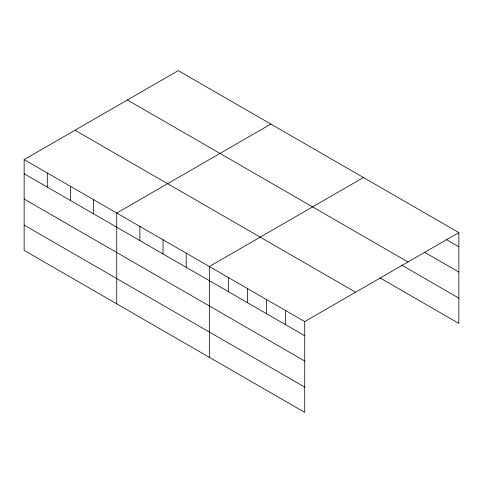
<?xml version="1.0" encoding="UTF-8"?>
<svg xmlns="http://www.w3.org/2000/svg" width="483" height="483" viewBox="0 0 483 483"><rect width="100%" height="100%" fill="white"/><g stroke="black" fill="none" stroke-linecap="round" stroke-linejoin="round"><path stroke-width="0.72" d="M24.15 159.595L304.731 321.587L304.731 412.385L24.15 250.393L24.15 159.595L178.269 70.615L458.85 232.607L458.85 323.405L379.988 277.876M270.86 124.071L116.741 213.051L116.741 303.849M363.451 177.527L209.332 266.507L209.332 357.311M304.731 321.587L458.85 232.607M446.129 239.429L458.85 246.771M424.509 252.235L458.85 272.062M127.409 99.975L407.99 261.967M401.615 265.07L458.85 298.114M75.01 130.229L355.591 292.221M24.15 173.759L304.731 335.751M24.15 199.05L304.731 361.043M24.15 225.108L304.731 387.094M285.652 310.569L285.652 324.739M266.568 299.557L266.568 313.721M247.489 288.538L247.489 302.708M228.411 277.526L228.411 291.69M186.184 253.146L186.184 267.31M163.037 239.779L163.037 253.943M139.889 226.418L139.889 240.582M93.593 199.69L93.593 213.854M70.446 186.323L70.446 200.487M47.298 172.956L47.298 187.126"/></g></svg>
